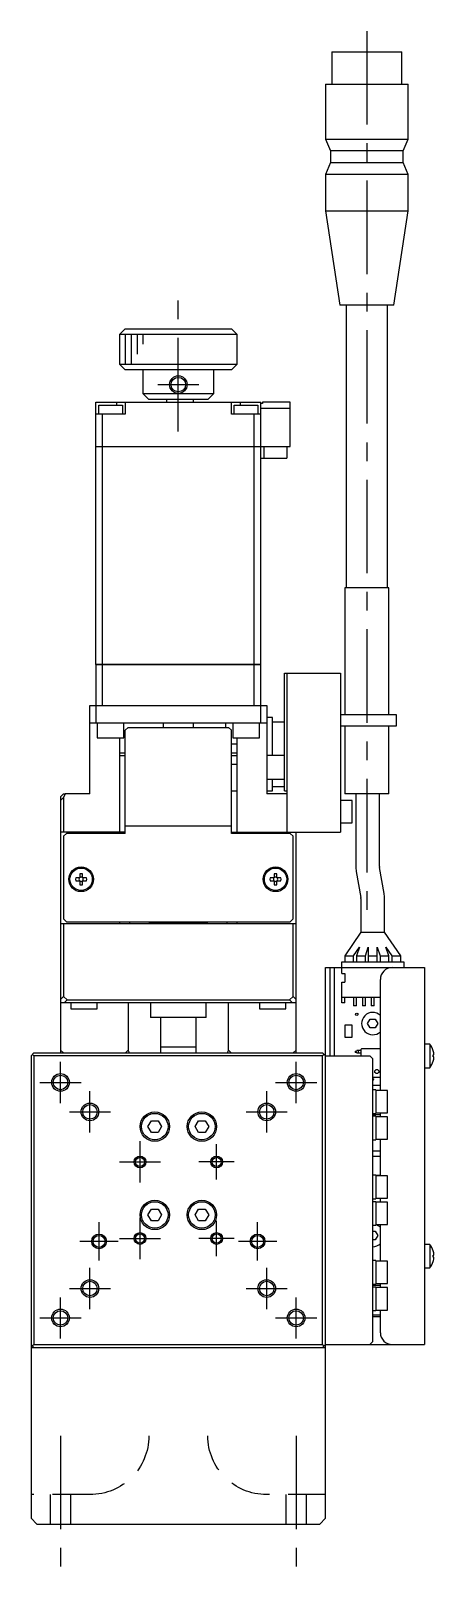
# Model space of a CAD drawing. Extents: x 0 to 744, y -8 to 659.
# Drawn here: x 288.8 to 357.1, y 0 to 263.6 of the extents above; entities that cross this region are included whole.
import ezdxf

# ---------------------------------------------------------------- set-up
doc = ezdxf.new("R2010")
doc.units = 0
doc.header["$LTSCALE"] = 0.5
doc.linetypes.add('CENTER', pattern=[50.8, 31.75, -6.35, 6.35, -6.35])
doc.linetypes.add('DASHED', pattern=[19.05, 12.7, -6.35])
for name, color, linetype in [('MSM_CENTER', 1, 'CENTER'), ('MSM_CONTINUOUS', 7, 'CONTINUOUS'), ('MSM_DASHED', 4, 'DASHED'), ('MSM_NARROW', 5, 'CONTINUOUS')]:
    doc.layers.add(name, color=color, linetype=linetype)

msp = doc.modelspace()

# ---------------------------------------------------------------- linework, layer by layer
at = {"layer": 'MSM_CENTER'}
for p, q in [((345.76, 263.55), (345.76, 112.45)), ((313.76, 195.55), (313.76, 220)), ((310.26, 203.5), (317.26, 203.5)), ((293.76, 81.5), (293.76, 88.5)), ((333.76, 81.5), (333.76, 88.5)), ((290.26, 85), (297.26, 85)), ((330.26, 85), (337.26, 85)), ((298.76, 76.5), (298.76, 83.5)), ((328.76, 76.5), (328.76, 83.5)), ((295.26, 80), (302.26, 80)), ((325.26, 80), (332.26, 80)), ((307.26, 68), (307.26, 75)), ((320.26, 68.5), (320.26, 74.5)), ((303.76, 71.5), (310.76, 71.5)), ((323.26, 71.5), (317.26, 71.5)), ((300.31, 54.75), (300.31, 61.25)), ((307.26, 55), (307.26, 62)), ((320.26, 55.5), (320.26, 61.5)), ((327.21, 54.75), (327.21, 61.25)), ((303.56, 58), (297.06, 58)), ((303.76, 58.5), (310.76, 58.5)), ((323.26, 58.5), (317.26, 58.5)), ((330.46, 58), (323.96, 58)), ((298.76, 46.5), (298.76, 53.5)), ((328.76, 46.5), (328.76, 53.5)), ((293.76, 41.5), (293.76, 48.5)), ((295.26, 50), (302.26, 50)), ((325.26, 50), (332.26, 50)), ((333.76, 41.5), (333.76, 48.5)), ((290.26, 45), (297.26, 45)), ((330.26, 45), (337.26, 45)), ((293.76, 25), (293.76, 0)), ((333.76, 25), (333.76, 0))]:
    msp.add_line(p, q, dxfattribs=at)
at = {"layer": 'MSM_CONTINUOUS'}
for p, q in [((339.81, 260), (351.71, 260)), ((339.81, 260), (339.81, 254.5)), ((351.71, 254.5), (351.71, 260)), ((338.76, 254.5), (352.76, 254.5)), ((338.76, 254.5), (338.76, 245.2)), ((352.76, 245.2), (352.76, 254.5)), ((338.76, 245.2), (352.76, 245.2)), ((338.76, 245.2), (339.61, 243.2)), ((351.91, 243.2), (352.76, 245.2)), ((351.91, 243.2), (339.61, 243.2)), ((339.61, 243.2), (339.61, 241.2)), ((351.91, 241.2), (351.91, 243.2)), ((339.61, 241.2), (338.76, 239.2)), ((339.61, 241.2), (351.91, 241.2)), ((352.76, 239.2), (351.91, 241.2)), ((352.76, 239.2), (338.76, 239.2)), ((338.76, 239.2), (338.76, 233)), ((352.76, 233), (352.76, 239.2)), ((338.76, 233), (352.76, 233)), ((338.76, 233), (341.19, 217)), ((350.33, 217), (352.76, 233)), ((350.33, 217), (341.19, 217)), ((342.26, 217), (342.26, 169)), ((349.26, 169), (349.26, 217)), ((304.76, 213), (303.76, 212)), ((323.76, 212), (303.76, 212)), ((303.76, 212), (303.76, 207)), ((304.76, 213), (322.76, 213)), ((323.76, 212), (322.76, 213)), ((323.76, 207), (323.76, 212)), ((303.76, 207), (323.76, 207)), ((303.76, 207), (304.76, 206)), ((322.76, 206), (304.76, 206)), ((307.76, 206), (307.76, 202)), ((319.76, 202), (319.76, 206)), ((322.76, 206), (323.76, 207)), ((299.76, 193), (299.76, 200.5)), ((299.76, 200.5), (327.76, 200.5)), ((303.26, 200.5), (303.26, 200)), ((304.76, 200.5), (304.76, 198.5)), ((308.76, 201), (307.76, 202)), ((307.76, 202), (319.76, 202)), ((318.76, 201), (308.76, 201)), ((311.76, 201), (311.76, 200.5)), ((316.26, 201), (316.26, 200.5)), ((319.76, 202), (318.76, 201)), ((322.76, 198.5), (322.76, 200.5)), ((324.26, 200.5), (324.26, 200)), ((327.76, 193), (327.76, 200.5)), ((328.06, 200.3), (327.76, 200.3)), ((328.06, 200.5), (328.06, 200.3)), ((332.76, 200.5), (328.06, 200.5)), ((332.76, 199.5), (332.76, 200.5)), ((304.76, 198.5), (299.76, 198.5)), ((300.26, 200), (304.26, 200)), ((300.26, 198.5), (300.26, 200)), ((300.91, 193), (300.91, 198.5)), ((304.26, 200), (304.26, 198.5)), ((327.76, 198.5), (322.76, 198.5)), ((323.26, 200), (327.26, 200)), ((323.26, 198.5), (323.26, 200)), ((326.61, 193), (326.61, 198.5)), ((327.26, 200), (327.26, 198.5)), ((327.76, 199.5), (332.76, 199.5)), ((332.76, 199.45), (327.76, 199.45)), ((332.71, 199.5), (332.71, 199.45)), ((332.76, 193), (332.76, 199.45)), ((299.76, 193), (332.76, 193)), ((299.76, 156), (299.76, 192.95)), ((331.76, 192.95), (299.76, 192.95)), ((299.77, 193), (299.77, 192.95)), ((300.91, 156), (300.91, 192.95)), ((300.92, 193), (300.92, 192.95)), ((326.6, 193), (326.6, 192.95)), ((326.61, 156), (326.61, 192.95)), ((327.75, 193), (327.75, 192.95)), ((327.76, 156), (327.76, 192.95)), ((328.26, 192.95), (328.26, 191)), ((331.76, 193), (331.76, 192.95)), ((332.16, 193), (332.16, 191)), ((327.76, 191), (332.16, 191)), ((349.51, 169), (342.01, 169)), ((342.01, 169), (342.01, 147.5)), ((349.51, 147.5), (349.51, 169)), ((299.76, 156), (327.76, 156)), ((327.76, 155.95), (299.76, 155.95)), ((299.76, 155.95), (299.76, 146)), ((299.77, 156), (299.77, 155.95)), ((300.91, 149), (300.91, 155.95)), ((300.92, 156), (300.92, 155.95)), ((326.6, 156), (326.6, 155.95)), ((326.61, 149), (326.61, 155.95)), ((327.75, 156), (327.75, 155.95)), ((327.76, 146), (327.76, 155.95)), ((331.76, 134.5), (331.76, 154.5)), ((331.76, 154.5), (341.26, 154.5)), ((332.26, 127.5), (332.26, 154.5)), ((341.26, 154.5), (341.26, 127.5)), ((298.76, 149), (328.76, 149)), ((298.76, 134), (298.76, 149)), ((328.76, 149), (328.76, 134)), ((328.76, 146), (298.76, 146)), ((300.01, 146), (300.01, 143.5)), ((304.51, 143.5), (304.51, 146)), ((305.26, 145.3), (304.76, 144.8)), ((305.26, 145.3), (322.26, 145.3)), ((311.26, 145.3), (311.26, 146)), ((316.26, 146), (316.26, 145.3)), ((321.76, 146), (321.76, 145.3)), ((322.76, 144.8), (322.26, 145.3)), ((323.01, 146), (323.01, 143.5)), ((327.51, 143.5), (327.51, 146)), ((329.76, 147), (328.76, 147)), ((329.76, 140.5), (329.76, 147)), ((329.76, 146.25), (331.76, 146.25)), ((341.26, 147.5), (350.76, 147.5)), ((350.76, 145.5), (341.26, 145.5)), ((342.01, 145.5), (342.01, 134)), ((349.51, 134), (349.51, 145.5)), ((350.76, 147.5), (350.76, 145.5)), ((300.01, 143.5), (304.51, 143.5)), ((303.76, 143.5), (303.76, 127.3)), ((304.76, 127.3), (304.76, 144.8)), ((322.76, 127.3), (322.76, 144.8)), ((322.76, 142.5), (323.76, 142.5)), ((323.01, 143.5), (327.51, 143.5)), ((323.76, 127.3), (323.76, 143.5)), ((303.76, 141), (304.76, 141)), ((303.76, 140.5), (304.76, 140.5)), ((322.76, 141), (323.76, 141)), ((322.76, 140.5), (323.76, 140.5)), ((331.76, 140.5), (328.76, 140.5)), ((323.76, 139), (322.76, 139)), ((322.76, 134.5), (323.76, 134.5)), ((328.76, 136.5), (331.76, 136.5)), ((328.76, 134.5), (329.76, 134.5)), ((329.76, 134.5), (329.76, 136.5)), ((329.76, 135.25), (331.76, 135.25)), ((331.76, 134.5), (332.26, 134.5)), ((293.76, 133.5), (294.26, 134)), ((293.76, 133.5), (293.76, 90)), ((294.26, 133.39), (293.76, 132.89)), ((294.57, 134), (294.26, 133.39)), ((294.26, 134), (294.57, 134)), ((294.26, 133.39), (294.26, 127.5)), ((298.76, 134), (294.57, 134)), ((332.26, 134), (328.76, 134)), ((343.26, 132.9), (341.26, 132.9)), ((349.51, 134), (342.01, 134)), ((343.26, 129.1), (343.26, 132.9)), ((343.89, 134), (343.89, 121.69)), ((347.89, 121.69), (347.89, 134)), ((304.76, 127.5), (293.76, 127.5)), ((294.76, 127.3), (294.26, 126.8)), ((294.26, 126.8), (294.26, 112.8)), ((304.76, 127.3), (294.76, 127.3)), ((322.76, 128.5), (304.76, 128.5)), ((322.76, 127.5), (341.26, 127.5)), ((332.76, 127.3), (322.76, 127.3)), ((333.26, 126.8), (332.76, 127.3)), ((333.26, 112.8), (333.26, 126.8)), ((333.76, 90), (333.76, 127.5)), ((341.26, 129.1), (343.26, 129.1)), ((348.68, 117.11), (347.91, 121.51)), ((297.02, 119.74), (296.34, 119.74)), ((296.34, 119.26), (297.02, 119.26)), ((297.02, 120.42), (297.02, 119.74)), ((297.02, 119.26), (297.02, 118.58)), ((297.5, 119.74), (297.5, 120.42)), ((298.18, 119.74), (297.5, 119.74)), ((297.5, 118.58), (297.5, 119.26)), ((297.5, 119.26), (298.18, 119.26)), ((330.02, 119.74), (329.34, 119.74)), ((329.34, 119.26), (330.02, 119.26)), ((330.02, 120.42), (330.02, 119.74)), ((330.02, 119.26), (330.02, 118.58)), ((330.5, 119.74), (330.5, 120.42)), ((331.18, 119.74), (330.5, 119.74)), ((330.5, 118.58), (330.5, 119.26)), ((330.5, 119.26), (331.18, 119.26)), ((343.97, 120.82), (344.74, 116.41)), ((344.76, 116.24), (344.76, 110.5)), ((348.76, 110.5), (348.76, 116.24)), ((293.76, 112), (333.76, 112)), ((294.26, 112.8), (294.76, 112.3)), ((294.26, 112), (294.26, 99.61)), ((294.76, 112.3), (332.76, 112.3)), ((303.76, 112.3), (303.76, 112)), ((305.51, 112), (305.51, 112.3)), ((308.76, 112.3), (308.76, 112.2)), ((308.76, 112.2), (318.76, 112.2)), ((308.76, 112.2), (308.96, 112)), ((318.56, 112), (318.76, 112.2)), ((318.76, 112.2), (318.76, 112.3)), ((322.01, 112.3), (322.01, 112)), ((323.76, 112), (323.76, 112.3)), ((332.76, 112.3), (333.26, 112.8)), ((333.26, 99.61), (333.26, 112)), ((344.76, 110.5), (342.01, 106.5)), ((344.76, 110.5), (348.76, 110.5)), ((351.51, 106.5), (348.76, 110.5)), ((341.51, 105.5), (352.01, 105.5)), ((341.51, 103.5), (341.51, 105.5)), ((342.01, 106.5), (343.51, 106.5)), ((342.01, 106.5), (342.01, 105.5)), ((343.51, 106.5), (344.51, 107.95)), ((343.51, 105.5), (343.51, 106.5)), ((344.51, 107.95), (344.01, 106.5)), ((344.01, 106.5), (345.51, 106.5)), ((344.01, 106.5), (344.01, 105.5)), ((345.51, 106.5), (346.01, 107.95)), ((345.51, 105.5), (345.51, 106.5)), ((346.01, 107.95), (346.01, 105.5)), ((346.01, 106.5), (347.51, 106.5)), ((347.51, 107.95), (348.01, 106.5)), ((347.51, 105.5), (347.51, 107.95)), ((348.01, 106.5), (349.51, 106.5)), ((348.01, 106.5), (348.01, 105.5)), ((349.51, 106.5), (349.01, 107.95)), ((349.01, 107.95), (350.01, 106.5)), ((349.51, 105.5), (349.51, 106.5)), ((350.01, 106.5), (351.51, 106.5)), ((350.01, 106.5), (350.01, 105.5)), ((351.51, 105.5), (351.51, 106.5)), ((352.01, 105.5), (352.01, 104.5)), ((338.76, 11), (338.76, 104.5)), ((338.76, 104.5), (355.56, 104.5)), ((339.56, 89.5), (339.56, 104.5)), ((340.26, 89.5), (340.26, 104.5)), ((341.51, 103.5), (342.01, 103.5)), ((342.01, 103.5), (342.01, 102)), ((355.56, 104.5), (355.56, 40.5)), ((341.51, 102), (342.01, 102)), ((341.51, 98.5), (341.51, 102)), ((348.06, 83.65), (348.06, 102.5)), ((293.76, 99.11), (294.26, 99.61)), ((333.76, 98.5), (293.76, 98.5)), ((294.26, 99.61), (294.87, 99)), ((294.87, 99), (294.37, 98.5)), ((294.87, 99), (332.65, 99)), ((295.51, 98.5), (295.51, 97.5)), ((300.01, 97.5), (300.01, 98.5)), ((305.27, 98.5), (305.27, 90.5)), ((309.01, 98.5), (309.01, 96)), ((318.51, 96), (318.51, 98.5)), ((322.25, 90.5), (322.25, 98.5)), ((327.51, 98.5), (327.51, 97.5)), ((332.01, 97.5), (332.01, 98.5)), ((332.65, 99), (333.26, 99.61)), ((333.15, 98.5), (332.65, 99)), ((333.26, 99.61), (333.76, 99.11)), ((341.51, 99.5), (348.06, 99.5)), ((342.01, 98.5), (341.51, 98.5)), ((342.01, 98.5), (342.01, 99.5)), ((343.51, 99.5), (343.51, 98)), ((344.01, 98), (343.51, 98)), ((344.01, 98), (344.01, 99.5)), ((345.01, 99.5), (345.01, 98)), ((345.51, 98), (345.01, 98)), ((345.51, 98), (345.51, 99.5)), ((346.51, 99.5), (346.51, 98)), ((347.01, 98), (346.51, 98)), ((347.01, 98), (347.01, 99.5)), ((348.01, 99.5), (348.01, 98)), ((348.06, 98), (348.01, 98)), ((295.51, 97.5), (300.01, 97.5)), ((318.51, 96), (309.01, 96)), ((310.76, 96), (310.76, 90)), ((316.76, 90), (316.76, 96)), ((327.51, 97.5), (332.01, 97.5)), ((345.89, 95), (346.33, 95.75)), ((346.33, 94.25), (345.89, 95)), ((346.33, 95.75), (347.19, 95.75)), ((347.19, 95.75), (347.63, 95)), ((347.63, 95), (347.19, 94.25)), ((342.01, 94.7), (342.01, 92.7)), ((343.26, 94.7), (342.01, 94.7)), ((342.01, 92.7), (343.26, 92.7)), ((343.26, 92.7), (343.26, 94.7)), ((347.19, 94.25), (346.33, 94.25)), ((288.76, 89.5), (289.26, 90)), ((289.26, 89.5), (289.01, 89.75)), ((289.26, 90), (338.26, 90)), ((294.26, 90), (293.76, 90.5)), ((305.27, 90.5), (304.77, 90)), ((305.45, 90), (305.27, 90.5)), ((316.76, 91), (310.76, 91)), ((322.25, 90.5), (322.07, 90)), ((322.75, 90), (322.25, 90.5)), ((333.76, 90.5), (333.26, 90)), ((338.26, 90), (338.76, 89.5)), ((338.51, 89.75), (338.26, 89.5)), ((343.76, 90.31), (343.76, 90.11)), ((343.76, 90.31), (344.01, 90.31)), ((344.01, 90.11), (343.76, 90.11)), ((344.01, 90.31), (344.08, 90.43)), ((344.08, 89.99), (344.01, 90.11)), ((344.81, 90.43), (344.08, 90.43)), ((344.81, 89.99), (344.08, 89.99)), ((344.37, 89.99), (344.37, 90.43)), ((344.81, 89.5), (344.81, 90.65)), ((344.91, 90.76), (348.06, 90.76)), ((356.46, 91.5), (355.56, 91.5)), ((356.46, 91.5), (356.46, 87.5)), ((357.03, 90.39), (357.03, 90.39)), ((357.03, 89.68), (357.15, 89.68)), ((357.03, 89.32), (357.03, 89.68)), ((288.76, 89.5), (288.76, 11)), ((338.26, 89.5), (289.26, 89.5)), ((289.26, 89.5), (289.26, 40.5)), ((338.26, 40.5), (338.26, 89.5)), ((338.76, 89.5), (346.26, 89.5)), ((346.76, 89), (346.26, 89.5)), ((346.76, 41), (346.76, 89)), ((355.56, 87.5), (356.46, 87.5)), ((357.15, 89.32), (357.03, 89.32)), ((357.03, 88.61), (357.03, 88.61)), ((348.06, 85.85), (346.76, 85.85)), ((348.06, 84.5), (346.76, 84.5)), ((347.26, 83.75), (346.76, 83.75)), ((347.26, 83.75), (347.26, 79.75)), ((349.26, 83.65), (347.26, 83.65)), ((349.26, 79.85), (349.26, 83.65)), ((346.76, 79.75), (347.26, 79.75)), ((348.06, 79.5), (346.76, 79.5)), ((347.26, 79.25), (346.76, 79.25)), ((347.26, 79.85), (349.26, 79.85)), ((347.26, 79.25), (347.26, 75.25)), ((349.26, 79.15), (347.26, 79.15)), ((348.06, 79.15), (348.06, 79.85)), ((349.26, 75.35), (349.26, 79.15)), ((308.61, 77.5), (309.18, 78.5)), ((309.18, 76.5), (308.61, 77.5)), ((309.18, 78.5), (310.34, 78.5)), ((310.34, 76.5), (309.18, 76.5)), ((310.34, 78.5), (310.91, 77.5)), ((310.91, 77.5), (310.34, 76.5)), ((316.61, 77.5), (317.18, 78.5)), ((317.18, 76.5), (316.61, 77.5)), ((317.18, 78.5), (318.34, 78.5)), ((318.34, 76.5), (317.18, 76.5)), ((318.34, 78.5), (318.91, 77.5)), ((318.91, 77.5), (318.34, 76.5)), ((346.76, 75.25), (347.26, 75.25)), ((347.26, 75.35), (349.26, 75.35)), ((348.06, 69.15), (348.06, 75.35)), ((346.76, 73.37), (348.06, 73.37)), ((348.06, 72.44), (346.76, 72.44)), ((347.26, 69.25), (346.76, 69.25)), ((347.26, 69.25), (347.26, 65.25)), ((347.26, 69.24), (348.06, 69.24)), ((349.26, 69.15), (347.26, 69.15)), ((349.26, 65.35), (349.26, 69.15)), ((308.61, 62.5), (309.18, 63.5)), ((309.18, 63.5), (310.34, 63.5)), ((310.34, 63.5), (310.91, 62.5)), ((316.61, 62.5), (317.18, 63.5)), ((317.18, 63.5), (318.34, 63.5)), ((318.34, 63.5), (318.91, 62.5)), ((346.76, 65.25), (347.26, 65.25)), ((347.26, 64.75), (346.76, 64.75)), ((347.26, 65.35), (349.26, 65.35)), ((347.26, 64.75), (347.26, 60.75)), ((349.26, 64.65), (347.26, 64.65)), ((348.06, 64.65), (348.06, 65.35)), ((349.26, 60.85), (349.26, 64.65)), ((309.18, 61.5), (308.61, 62.5)), ((310.34, 61.5), (309.18, 61.5)), ((310.91, 62.5), (310.34, 61.5)), ((317.18, 61.5), (316.61, 62.5)), ((318.34, 61.5), (317.18, 61.5)), ((318.91, 62.5), (318.34, 61.5)), ((346.76, 60.75), (347.26, 60.75)), ((347.26, 60.85), (349.26, 60.85)), ((348.06, 54.65), (348.06, 60.85)), ((346.76, 59.75), (347.19, 59.75)), ((347.19, 58.25), (346.76, 58.25)), ((347.19, 59.75), (347.63, 59)), ((347.63, 59), (347.19, 58.25)), ((356.46, 57.5), (355.56, 57.5)), ((356.46, 57.5), (356.46, 53.5)), ((357.03, 56.39), (357.03, 56.39)), ((357.03, 55.68), (357.15, 55.68)), ((357.03, 55.32), (357.03, 55.68)), ((347.26, 54.75), (346.76, 54.75)), ((347.26, 54.75), (347.26, 50.75)), ((348.06, 54.66), (347.26, 54.66)), ((349.26, 54.65), (347.26, 54.65)), ((349.26, 50.85), (349.26, 54.65)), ((355.56, 53.5), (356.46, 53.5)), ((357.15, 55.32), (357.03, 55.32)), ((357.03, 54.61), (357.03, 54.61)), ((346.76, 50.75), (347.26, 50.75)), ((348.06, 50.5), (346.76, 50.5)), ((347.26, 50.25), (346.76, 50.25)), ((347.26, 50.85), (349.26, 50.85)), ((347.26, 50.25), (347.26, 46.25)), ((349.26, 50.15), (347.26, 50.15)), ((348.06, 50.15), (348.06, 50.85)), ((349.26, 46.35), (349.26, 50.15)), ((346.76, 46.25), (347.26, 46.25)), ((348.06, 45.5), (346.76, 45.5)), ((348.06, 45.2), (346.76, 45.2)), ((347.26, 46.35), (349.26, 46.35)), ((348.06, 42.5), (348.06, 46.35)), ((289.26, 40), (288.76, 40.5)), ((288.76, 40), (338.76, 40)), ((289.01, 40.25), (289.26, 40.5)), ((289.26, 40.5), (338.26, 40.5)), ((338.26, 40.5), (338.51, 40.25)), ((338.76, 40.5), (338.26, 40)), ((338.76, 40.5), (355.56, 40.5)), ((346.26, 40.5), (346.76, 41)), ((288.76, 11), (289.76, 10)), ((337.76, 10), (338.76, 11)), ((289.76, 10), (337.76, 10))]:
    msp.add_line(p, q, dxfattribs=at)
for centre, radius in [((313.76, 203.5), 1.23), ((297.26, 119.5), 2.1), ((297.26, 119.5), 1.9), ((330.26, 119.5), 2.1), ((330.26, 119.5), 1.9), ((344.06, 96.56), 0.2), ((347.46, 86.85), 0.35), ((293.76, 85), 1.23), ((333.76, 85), 1.23), ((298.76, 80), 1.23), ((309.76, 77.5), 2.5), ((309.76, 77.5), 2.25), ((317.76, 77.5), 2.5), ((317.76, 77.5), 2.25), ((328.76, 80), 1.23), ((307.26, 71.5), 0.783), ((320.26, 71.5), 0.783), ((309.76, 62.5), 2.5), ((309.76, 62.5), 2.25), ((317.76, 62.5), 2.5), ((317.76, 62.5), 2.25), ((300.31, 58), 1.01), ((307.26, 58.5), 0.783), ((320.26, 58.5), 0.783), ((327.21, 58), 1.01), ((298.76, 50), 1.23), ((328.76, 50), 1.23), ((293.76, 45), 1.23), ((333.76, 45), 1.23)]:
    msp.add_circle(centre, radius, dxfattribs=at)
for centre, radius, start, end in [((348.89, 121.69), 5, 180, 190), ((348.89, 121.69), 1, 180, 190), ((297.26, 119.5), 0.95, 165.3667, 194.6333), ((297.26, 119.5), 0.365, 138.8496, 221.1504), ((297.26, 119.5), 0.95, 75.3667, 104.6333), ((297.26, 119.5), 0.365, 48.8496, 131.1504), ((297.26, 119.5), 0.365, 228.8496, 311.1504), ((297.26, 119.5), 0.365, 318.8496, 41.1504), ((297.26, 119.5), 0.95, 345.3667, 14.6333), ((330.26, 119.5), 0.95, 165.3667, 194.6333), ((330.26, 119.5), 0.365, 138.8496, 221.1504), ((330.26, 119.5), 0.95, 75.3667, 104.6333), ((330.26, 119.5), 0.365, 48.8496, 131.1504), ((330.26, 119.5), 0.365, 228.8496, 311.1504), ((330.26, 119.5), 0.365, 318.8496, 41.1504), ((330.26, 119.5), 0.95, 345.3667, 14.6333), ((297.26, 119.5), 0.95, 255.3667, 284.6333), ((330.26, 119.5), 0.95, 255.3667, 284.6333), ((343.76, 116.24), 1, 0, 10), ((343.76, 116.24), 5, 0, 10), ((350.06, 102.5), 2, 90, 180), ((346.76, 95), 1.9, 46.8264, 313.1736), ((344.91, 90.65), 0.1, 90, 180), ((353.96, 89.5), 3.2, 16.1225, 38.6822), ((353.96, 89.5), 3.19, 3.2297, 16.1067), ((353.96, 89.5), 3.2, 321.3178, 343.8775), ((353.96, 89.5), 3.19, 343.8933, 356.7703), ((346.76, 85.61), 0.2, 270, 90), ((346.76, 59), 1.9, 46.8264, 74.7425), ((346.76, 59), 1.9, 270, 313.1736), ((353.96, 55.5), 3.2, 16.1225, 38.6822), ((353.96, 55.5), 3.19, 3.2297, 16.1067), ((353.96, 55.5), 3.2, 321.3178, 343.8775), ((353.96, 55.5), 3.19, 343.8933, 356.7703), ((350.06, 42.5), 2, 180, 270)]:
    msp.add_arc(centre, radius, start, end, dxfattribs=at)
at = {"layer": 'MSM_DASHED'}
for p, q in [((298.76, 15), (288.76, 15)), ((292.01, 15), (292.01, 10)), ((295.51, 10), (295.51, 15)), ((338.76, 15), (328.76, 15)), ((332.01, 15), (332.01, 10)), ((335.51, 10), (335.51, 15))]:
    msp.add_line(p, q, dxfattribs=at)
at = {"layer": 'MSM_DASHED', "extrusion": (0, 0, -1)}
for centre, start, end in [((-298.76, 25), 180, 270), ((-328.76, 25), 270, 0)]:
    msp.add_arc(centre, 10, start, end, dxfattribs=at)
at = {"layer": 'MSM_NARROW'}
for p, q in [((304.76, 212), (304.76, 207)), ((305.76, 212), (305.76, 207)), ((306.76, 212), (306.76, 208.7)), ((307.76, 212), (307.76, 210.4))]:
    msp.add_line(p, q, dxfattribs=at)
for centre, radius in [((313.76, 203.5), 1.5), ((293.76, 85), 1.5), ((333.76, 85), 1.5), ((298.76, 80), 1.5), ((328.76, 80), 1.5), ((307.26, 71.5), 1), ((320.26, 71.5), 1), ((300.31, 58), 1.25), ((307.26, 58.5), 1), ((320.26, 58.5), 1), ((327.21, 58), 1.25), ((298.76, 50), 1.5), ((328.76, 50), 1.5), ((293.76, 45), 1.5), ((333.76, 45), 1.5)]:
    msp.add_circle(centre, radius, dxfattribs=at)

doc.saveas('drawing.dxf')
